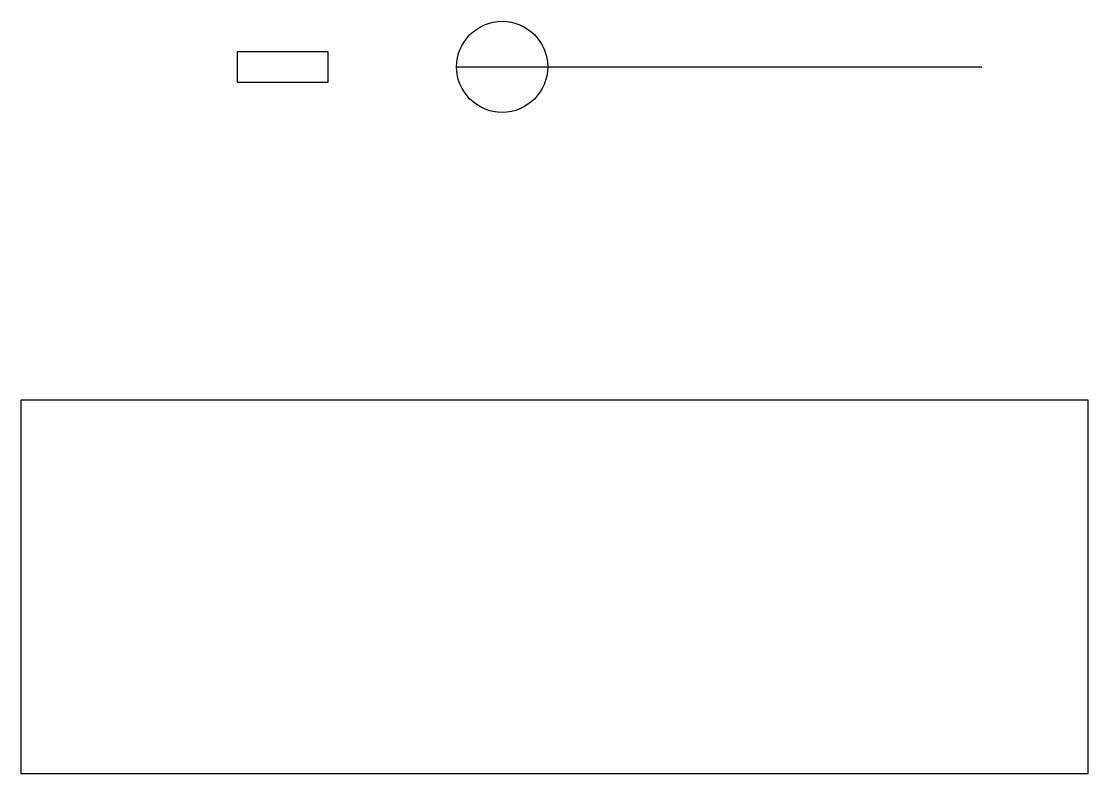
# Model space of a CAD drawing. Header units: inches. Extents: x 8 to 851, y 127 to 722.
import ezdxf

# ---------------------------------------------------------------- set-up
doc = ezdxf.new("R2010")
doc.units = ezdxf.units.IN
doc.header["$MEASUREMENT"] = 0

msp = doc.modelspace()

# ---------------------------------------------------------------- linework, layer by layer
msp.add_line((351.9, 685.99), (767.02, 685.99))
for points in [[(178.38, 673.99), (250.38, 673.99), (250.38, 697.99), (178.38, 697.99)], [(7.93, 422.79), (850.59, 422.79), (850.59, 127.15), (7.93, 127.15)]]:
    msp.add_lwpolyline(points, close=True)
msp.add_circle((387.9, 685.99), 36)

doc.saveas('drawing.dxf')
